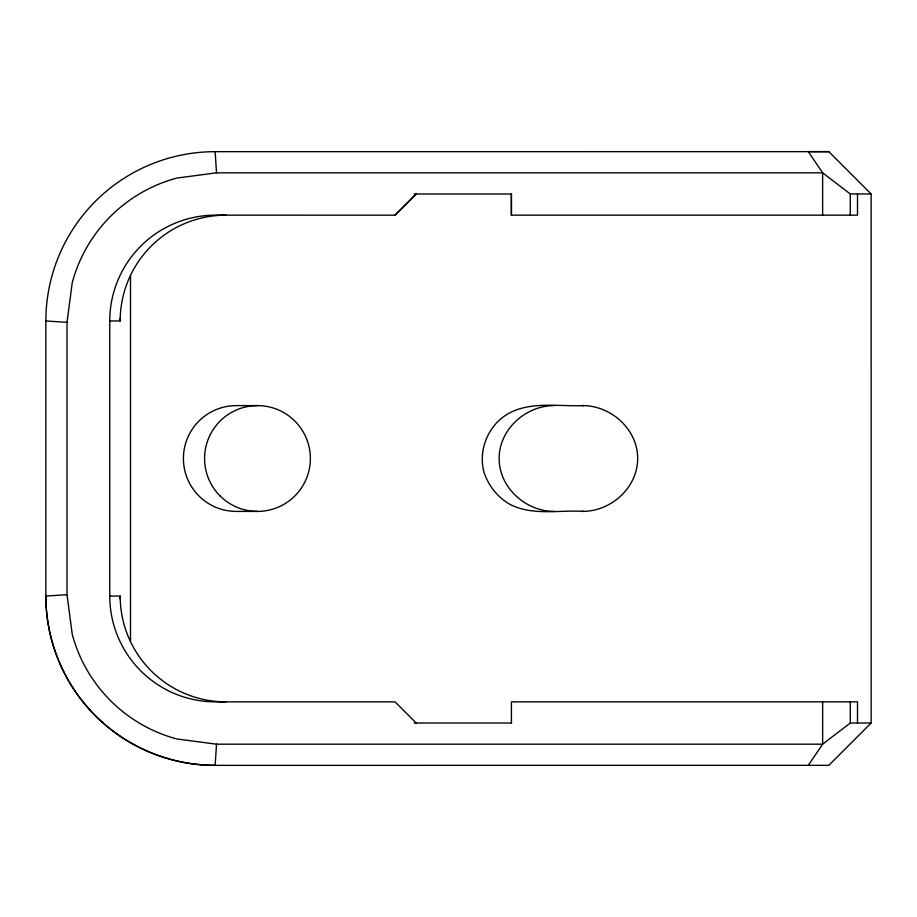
<?xml version="1.0" encoding="UTF-8"?>
<svg xmlns="http://www.w3.org/2000/svg" width="917" height="917" viewBox="0 0 917 917"><rect width="100%" height="100%" fill="white"/><g stroke="black" fill="none" stroke-linecap="round" stroke-linejoin="round"><path stroke-width="1.38" d="M871.15 723.009L850.3 723.02L822.641 744.18L216.538 744.18L215.151 765.351L828.83 765.34L871.15 723.009L871.139 193.98L828.819 151.649L215.14 151.672L216.527 172.832L822.629 172.82L850.288 193.98L871.139 193.98M216.538 744.18L176.866 738.964A147.946 147.946 0 0 1 72.248 634.346L67.021 594.674L67.021 322.348L72.237 282.677A147.946 147.946 0 0 1 176.855 178.058L216.527 172.832M808.301 765.34L822.641 744.18L822.641 701.849M395.021 215.151L416.18 193.991L395.032 215.174L215.575 215.151A105.81 105.81 0 0 0 109.753 320.961L109.765 596.061A105.81 105.81 0 0 0 215.575 701.86L395.021 701.86L416.203 723.009M554.716 405.601C525.98 405.303 499.112 429.179 499.135 458.5C499.112 487.821 525.98 511.697 554.716 511.399M582.089 511.399C610.814 511.697 637.682 487.821 637.67 458.5C637.682 429.167 610.814 405.291 582.077 405.589M67.021 594.674L45.85 596.061L45.861 320.961A169.29 169.29 0 0 1 215.14 151.672M828.819 151.649L808.301 151.66L822.629 172.82L822.629 215.151M414.232 193.991L511.629 193.991M511.399 215.151L511.399 193.991L511.422 215.151L857.498 215.151L857.498 193.98M109.753 320.961L120.184 320.961A105.81 105.81 0 0 1 225.983 215.151M257.471 405.601L236.311 405.601A52.899 52.899 0 0 0 183.411 458.511A52.899 52.899 0 0 0 236.311 511.411L257.471 511.411M583.877 405.601C555.358 406.827 521.303 399.101 498.344 421.098C484.933 434.211 479.132 453.995 483.958 472.198C488.452 485.678 497.45 497.209 509.863 504.316C532.731 516.133 559.313 509.783 583.877 511.399M109.765 596.061L120.184 596.061A105.81 105.81 0 0 0 225.995 701.86M414.243 723.02L511.64 723.02M45.85 320.961L67.021 322.348M857.498 723.009L857.498 701.849L511.422 701.86L511.422 723.02M850.288 193.98L850.288 215.151M850.3 701.849L850.3 723.02M130.501 276.361L130.512 640.651M120.184 318.142L120.184 320.961M120.184 596.061L120.184 598.881M220.069 495.914A52.899 52.899 0 0 0 308.57 472.198A52.899 52.899 0 0 0 243.773 407.412A52.899 52.899 0 0 0 220.069 495.914M45.861 596.061A169.29 169.29 0 0 0 215.151 765.351A169.29 169.29 0 0 1 45.85 596.061"/></g></svg>
